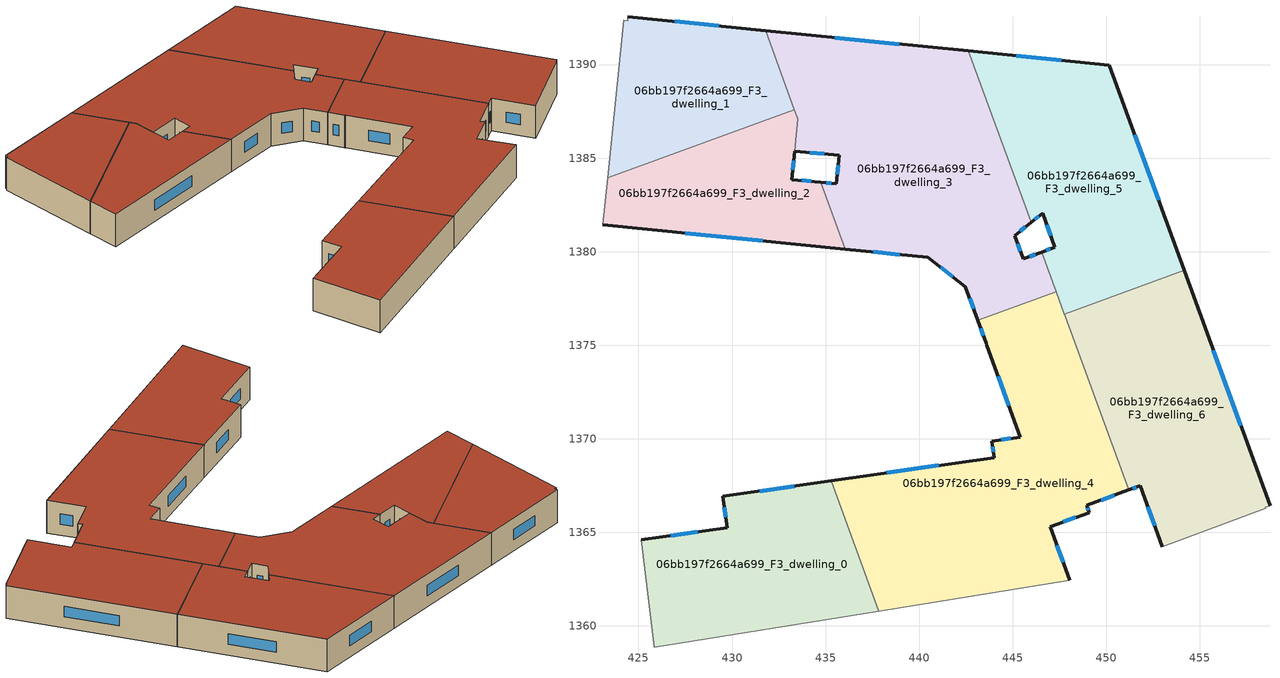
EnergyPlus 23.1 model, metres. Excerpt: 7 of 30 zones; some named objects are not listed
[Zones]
06bb197f2664a699_F3_dwelling_0
 floor to 06bb197f2664a699_F2_dwelling_0 (EU_floor_Construction): 435.3,1367.75 437.84,1360.78 425.85,1358.85 425.16,1364.59 429.73,1365.25 429.49,1366.92 z9
 wall outside (EU_wall_Construction): 435.3,1367.75 429.49,1366.92 429.73,1365.25 425.16,1364.59 z9:12
 wall to 06bb197f2664a699_F3_dwelling_4 (EU_wall_Construction): 437.84,1360.78 435.3,1367.75 z9:12
 wall adiabatic (EU_wall_Construction): 425.16,1364.59 425.85,1358.85 437.84,1360.78 z9:12
 window (EU_Window_Construction): 433.32,1367.46 431.47,1367.2 / 428.18,1365.02 426.71,1364.81 / 429.58,1366.35 429.65,1365.82 z10.02:10.98
 roof outside (EU_roof_Construction): 437.84,1360.78 435.3,1367.75 429.49,1366.92 429.73,1365.25 425.16,1364.59 425.85,1358.85 z12
06bb197f2664a699_F3_dwelling_1
 floor to 06bb197f2664a699_F2_dwelling_1 (EU_floor_Construction): 431.79,1391.82 433.33,1387.59 423.36,1383.95 424.21,1392.36 424.41,1392.33 424.42,1392.56 z9
 wall outside (EU_wall_Construction): 431.79,1391.82 424.42,1392.56 z9:12
 wall adiabatic (EU_wall_Construction): 424.42,1392.56 424.41,1392.33 424.21,1392.36 423.36,1383.95 z9:12
 wall to 06bb197f2664a699_F3_dwelling_2 (EU_wall_Construction): 423.36,1383.95 433.33,1387.59 z9:12
 wall to 06bb197f2664a699_F3_dwelling_3 (EU_wall_Construction): 433.33,1387.59 431.79,1391.82 z9:12
 window (EU_Window_Construction): 429.28,1392.07 426.93,1392.31 z10.02:10.98
 roof outside (EU_roof_Construction): 433.33,1387.59 431.79,1391.82 424.42,1392.56 424.41,1392.33 424.21,1392.36 423.36,1383.95 z12
06bb197f2664a699_F3_dwelling_2
 floor to 06bb197f2664a699_F2_dwelling_2 (EU_floor_Construction): 433.52,1387.09 433.19,1383.86 434.76,1383.7 436.06,1380.14 423.1,1381.43 423.36,1383.95 433.33,1387.59 z9
 wall outside (EU_wall_Construction): 423.1,1381.43 436.06,1380.14 / 434.76,1383.7 433.19,1383.86 433.34,1385.37 z9:12
 wall adiabatic (EU_wall_Construction): 423.36,1383.95 423.1,1381.43 z9:12
 wall to 06bb197f2664a699_F3_dwelling_3 (EU_wall_Construction): 433.34,1385.38 433.52,1387.09 433.33,1387.59 / 436.06,1380.14 434.76,1383.7 z9:12
 window (EU_Window_Construction): 427.51,1380.99 431.65,1380.58 / 433.24,1384.37 433.29,1384.86 / 434.22,1383.75 433.72,1383.8 z10.02:10.98
 roof outside (EU_roof_Construction): 436.06,1380.14 434.76,1383.7 433.19,1383.86 433.52,1387.09 433.33,1387.59 423.36,1383.95 423.1,1381.43 z12
06bb197f2664a699_F3_dwelling_3
 floor to 06bb197f2664a699_F2_dwelling_3 (EU_floor_Construction): 442.63,1390.73 445.98,1381.56 445.11,1380.85 445.56,1379.61 446.56,1379.98 447.34,1377.86 443.14,1376.32 442.48,1378.13 440.47,1379.69 436.06,1380.14 434.76,1383.7 435.58,1383.62 435.74,1385.14 433.34,1385.38 433.52,1387.09 431.79,1391.82 z9
 wall outside (EU_wall_Construction): 436.06,1380.14 440.47,1379.69 442.48,1378.13 443.14,1376.32 / 433.34,1385.38 435.74,1385.14 435.58,1383.62 434.76,1383.7 / 442.63,1390.73 431.79,1391.82 / 446.56,1379.98 445.56,1379.61 445.11,1380.85 445.98,1381.56 z9:12
 wall to 06bb197f2664a699_F3_dwelling_5 (EU_wall_Construction): 445.98,1381.56 442.63,1390.73 / 447.34,1377.86 446.56,1379.98 z9:12
 wall to 06bb197f2664a699_F3_dwelling_4 (EU_wall_Construction): 443.14,1376.32 447.34,1377.86 z9:12
 window (EU_Window_Construction): 441.15,1379.16 441.8,1378.66 / 437.56,1379.99 438.97,1379.84 / 435.3,1383.65 435.04,1383.67 / 435.68,1384.62 435.64,1384.14 / 434.16,1385.3 434.92,1385.22 / 438.94,1391.1 435.48,1391.45 / 445.41,1381.09 445.69,1381.32 / 445.41,1380.03 445.26,1380.43 / 446.22,1379.85 445.9,1379.74 / 442.7,1377.51 442.91,1376.94 z10.02:10.98
 roof outside (EU_roof_Construction): 447.34,1377.86 446.56,1379.98 445.56,1379.61 445.11,1380.85 445.98,1381.56 442.63,1390.73 431.79,1391.82 433.52,1387.09 433.34,1385.38 435.74,1385.14 435.58,1383.62 434.76,1383.7 436.06,1380.14 440.47,1379.69 442.48,1378.13 443.14,1376.32 z12
06bb197f2664a699_F3_dwelling_4
 floor to 06bb197f2664a699_F2_dwelling_4 (EU_floor_Construction): 447.78,1376.64 447.82,1376.54 451.21,1367.26 448.96,1366.43 449.1,1366.06 447,1365.29 448.05,1362.43 437.84,1360.78 435.3,1367.75 444.01,1369 443.88,1369.88 445.41,1370.09 443.62,1375.01 443.58,1375.1 443.14,1376.32 447.34,1377.86 z9
 wall outside (EU_wall_Construction): 443.14,1376.32 443.58,1375.1 443.62,1375.01 445.41,1370.09 443.88,1369.88 444.01,1369 435.3,1367.75 / 448.05,1362.43 447,1365.29 449.1,1366.06 448.96,1366.43 451.21,1367.26 z9:12
 wall adiabatic (EU_wall_Construction): 437.84,1360.78 448.05,1362.43 z9:12
 wall to 06bb197f2664a699_F3_dwelling_6 (EU_wall_Construction): 451.21,1367.26 447.82,1376.54 447.78,1376.64 447.77,1376.67 z9:12
 wall to 06bb197f2664a699_F3_dwelling_5 (EU_wall_Construction): 447.77,1376.67 447.34,1377.86 z9:12
 window (EU_Window_Construction): 444.89,1370.02 444.4,1369.95 / 444.23,1373.33 444.8,1371.76 / 443.29,1375.91 443.43,1375.52 / 449.73,1366.71 450.44,1366.98 / 449.05,1366.18 449.01,1366.3 / 447.71,1365.55 448.38,1365.8 / 447.69,1363.4 447.36,1364.32 / 441.04,1368.57 438.26,1368.17 / 443.92,1369.58 443.96,1369.3 z10.02:10.98
 roof outside (EU_roof_Construction): 448.05,1362.43 447,1365.29 449.1,1366.06 448.96,1366.43 451.21,1367.26 447.82,1376.54 447.78,1376.64 447.34,1377.86 443.14,1376.32 443.58,1375.1 443.62,1375.01 445.41,1370.09 443.88,1369.88 444.01,1369 435.3,1367.75 437.84,1360.78 z12
06bb197f2664a699_F3_dwelling_5
 floor to 06bb197f2664a699_F2_dwelling_5 (EU_floor_Construction): 450.16,1389.97 454.16,1379 447.77,1376.67 446.56,1379.98 447.26,1380.23 446.6,1382.06 445.98,1381.56 442.63,1390.73 z9
 wall outside (EU_wall_Construction): 445.98,1381.56 446.6,1382.06 447.26,1380.23 446.56,1379.98 / 454.16,1379 450.16,1389.97 442.63,1390.73 z9:12
 wall to 06bb197f2664a699_F3_dwelling_6 (EU_wall_Construction): 447.77,1376.67 454.16,1379 z9:12
 window (EU_Window_Construction): 446.82,1381.44 447.04,1380.85 / 446.19,1381.73 446.39,1381.89 / 447.6,1390.23 445.19,1390.47 / 452.8,1382.73 451.52,1386.24 / 447.02,1380.15 446.8,1380.06 z10.02:10.98
 roof outside (EU_roof_Construction): 454.16,1379 450.16,1389.97 442.63,1390.73 445.98,1381.56 446.6,1382.06 447.26,1380.23 446.56,1379.98 447.77,1376.67 z12
06bb197f2664a699_F3_dwelling_6
 floor to 06bb197f2664a699_F2_dwelling_6 (EU_floor_Construction): 454.16,1379 458.76,1366.43 458.52,1366.34 458.54,1366.28 453.01,1364.23 451.81,1367.48 451.21,1367.26 447.77,1376.67 z9
 wall outside (EU_wall_Construction): 451.21,1367.26 451.81,1367.48 453.01,1364.23 / 458.76,1366.43 454.16,1379 z9:12
 wall adiabatic (EU_wall_Construction): 453.01,1364.23 458.54,1366.28 458.52,1366.34 458.76,1366.43 z9:12
 window (EU_Window_Construction): 452.22,1366.38 452.6,1365.34 / 451.41,1367.34 451.61,1367.41 / 457.19,1370.71 455.73,1374.72 z10.02:10.98
 roof outside (EU_roof_Construction): 458.54,1366.28 458.52,1366.34 458.76,1366.43 454.16,1379 447.77,1376.67 451.21,1367.26 451.81,1367.48 453.01,1364.23 z12
[Building]
EU S2 Campaign: North Axis=0; Terrain=City; Solar Distribution=FullExterior
[Site:Location]
Vienna: Latitude=48; Longitude=16.5; Time Zone=1; Elevation=183
[SizingPeriod:WeatherFileDays]
AnnualSizingPeriod: Begin Month=1; Begin Day of Month=1; End Month=12; End Day of Month=31; Day of Week for Start Day=Monday; Use Weather File Daylight Saving Period=No; Use Weather File Rain and Snow Indicators=No
[MATERIAL]
EU_InternalMass_Material: Roughness=MediumRough; Thickness=0.1; Conductivity=1; Density=1800; Specific Heat=900; Thermal Absorptance=0.9; Solar Absorptance=0.7; Visible Absorptance=0.7
[MATERIAL:NOMASS] Roughness=MediumRough; Thermal Absorptance=0.9; Solar Absorptance=0.7; Visible Absorptance=0.7
Name | Thermal Resistance
EU_wall_NoMass | 0.942466
EU_roof_NoMass | 0.551687
EU_floor_NoMass | 0.66527
[WINDOWMATERIAL:SIMPLEGLAZINGSYSTEM]
EU_Window_SimpleGlazing: UFactor=2.03367; Solar Heat Gain Coefficient=0.65; Visible Transmittance=0.65
[CONSTRUCTION]
EU_wall_Construction: EU_wall_NoMass
EU_roof_Construction: EU_roof_NoMass
EU_floor_Construction: EU_floor_NoMass
EU_Window_Construction: EU_Window_SimpleGlazing
EU_InternalMass_Construction: EU_InternalMass_Material
[ZONE] Type=1; Multiplier=1; Ceiling Height=autocalculate; Floor Area=autocalculate; Part of Total Floor Area=Yes
Name | Volume
06bb197f2664a699_F3_dwelling_0 | 226.38
06bb197f2664a699_F3_dwelling_1 | 170.353
06bb197f2664a699_F3_dwelling_2 | 168.157
06bb197f2664a699_F3_dwelling_3 | 392.417
06bb197f2664a699_F3_dwelling_4 | 383.208
06bb197f2664a699_F3_dwelling_5 | 268.079
06bb197f2664a699_F3_dwelling_6 | 268.09
[INTERNALMASS] Construction=EU_InternalMass_Construction
Name | Zone or ZoneList | Surface Area
06bb197f2664a699_F3_dwelling_0_EU_InternalMass | 06bb197f2664a699_F3_dwelling_0 | 75.455
06bb197f2664a699_F3_dwelling_1_EU_InternalMass | 06bb197f2664a699_F3_dwelling_1 | 56.7725
06bb197f2664a699_F3_dwelling_2_EU_InternalMass | 06bb197f2664a699_F3_dwelling_2 | 56.0553
06bb197f2664a699_F3_dwelling_3_EU_InternalMass | 06bb197f2664a699_F3_dwelling_3 | 130.803
06bb197f2664a699_F3_dwelling_4_EU_InternalMass | 06bb197f2664a699_F3_dwelling_4 | 127.739
06bb197f2664a699_F3_dwelling_5_EU_InternalMass | 06bb197f2664a699_F3_dwelling_5 | 89.3581
06bb197f2664a699_F3_dwelling_6_EU_InternalMass | 06bb197f2664a699_F3_dwelling_6 | 89.3631
[OTHEREQUIPMENT] Fuel Type=Electricity; Design Level Calculation Method=Watts/Area; Power per Zone Floor Area=1; Fraction Latent=0; Fraction Radiant=0; Fraction Lost=0; Carbon Dioxide Generation Rate=0; EndUse Subcategory=EU_Step8_InternalGains
Name | Zone or ZoneList or Space or SpaceList | Schedule
EU_Step8_InternalGain_06bb197f2664a699_F3_dwelling_0_f000 | 06bb197f2664a699_F3_dwelling_0 | EU_Step8_GainSchedule_06bb197f2664a699_F3_dwelling_0_f000
EU_Step8_InternalGain_06bb197f2664a699_F3_dwelling_1_f000 | 06bb197f2664a699_F3_dwelling_1 | EU_Step8_GainSchedule_06bb197f2664a699_F3_dwelling_1_f000
EU_Step8_InternalGain_06bb197f2664a699_F3_dwelling_2_f000 | 06bb197f2664a699_F3_dwelling_2 | EU_Step8_GainSchedule_06bb197f2664a699_F3_dwelling_2_f000
EU_Step8_InternalGain_06bb197f2664a699_F3_dwelling_3_f000 | 06bb197f2664a699_F3_dwelling_3 | EU_Step8_GainSchedule_06bb197f2664a699_F3_dwelling_3_f000
EU_Step8_InternalGain_06bb197f2664a699_F3_dwelling_4_f000 | 06bb197f2664a699_F3_dwelling_4 | EU_Step8_GainSchedule_06bb197f2664a699_F3_dwelling_4_f000
EU_Step8_InternalGain_06bb197f2664a699_F3_dwelling_5_f000 | 06bb197f2664a699_F3_dwelling_5 | EU_Step8_GainSchedule_06bb197f2664a699_F3_dwelling_5_f000
EU_Step8_InternalGain_06bb197f2664a699_F3_dwelling_6_f000 | 06bb197f2664a699_F3_dwelling_6 | EU_Step8_GainSchedule_06bb197f2664a699_F3_dwelling_6_f000
[ZONEVENTILATION:DESIGNFLOWRATE] Schedule=EU_AlwaysOn; Design Flow Rate Calculation Method=AirChanges/Hour; Air Changes per Hour=0.530523; Ventilation Type=Natural; Fan Pressure Rise=0; Fan Total Efficiency=1; Constant Term Coefficient=1; Temperature Term Coefficient=0; Velocity Term Coefficient=0; Velocity Squared Term Coefficient=0; Minimum Indoor Temperature=-100; Maximum Indoor Temperature=100; Delta Temperature=-100; Minimum Outdoor Temperature=-100; Maximum Outdoor Temperature=100; Maximum Wind Speed=40
Name | Zone or ZoneList or Space or SpaceList
EU_ConstantAir_06bb197f2664a699_F3_dwelling_0 | 06bb197f2664a699_F3_dwelling_0
EU_ConstantAir_06bb197f2664a699_F3_dwelling_1 | 06bb197f2664a699_F3_dwelling_1
EU_ConstantAir_06bb197f2664a699_F3_dwelling_2 | 06bb197f2664a699_F3_dwelling_2
EU_ConstantAir_06bb197f2664a699_F3_dwelling_3 | 06bb197f2664a699_F3_dwelling_3
EU_ConstantAir_06bb197f2664a699_F3_dwelling_4 | 06bb197f2664a699_F3_dwelling_4
EU_ConstantAir_06bb197f2664a699_F3_dwelling_5 | 06bb197f2664a699_F3_dwelling_5
EU_ConstantAir_06bb197f2664a699_F3_dwelling_6 | 06bb197f2664a699_F3_dwelling_6
[HVACTEMPLATE:ZONE:IDEALLOADSAIRSYSTEM] System Availability Schedule=EU_AlwaysOn; Maximum Heating Supply Air Temperature=50; Minimum Cooling Supply Air Temperature=13; Maximum Heating Supply Air Humidity Ratio=0.0156; Minimum Cooling Supply Air Humidity Ratio=0.0077; Heating Limit=NoLimit; Cooling Limit=NoLimit; Heating Availability Schedule=EU_AlwaysOn; Cooling Availability Schedule=EU_CoolingOff; Dehumidification Control Type=ConstantSensibleHeatRatio; Cooling Sensible Heat Ratio=0.7; Dehumidification Setpoint=60; Humidification Control Type=None; Humidification Setpoint=30; Outdoor Air Method=None; Outdoor Air Flow Rate per Person=0.00944; Outdoor Air Flow Rate per Zone Floor Area=0; Outdoor Air Flow Rate per Zone=0; Demand Controlled Ventilation Type=None; Outdoor Air Economizer Type=NoEconomizer; Heat Recovery Type=None; Sensible Heat Recovery Effectiveness=0.7; Latent Heat Recovery Effectiveness=0.65
Name | Template Thermostat
06bb197f2664a699_F3_dwelling_0 | EU_HeatOnly_06bb197f2664a699_F3_dwelling_0
06bb197f2664a699_F3_dwelling_1 | EU_HeatOnly_06bb197f2664a699_F3_dwelling_1
06bb197f2664a699_F3_dwelling_2 | EU_HeatOnly_06bb197f2664a699_F3_dwelling_2
06bb197f2664a699_F3_dwelling_3 | EU_HeatOnly_06bb197f2664a699_F3_dwelling_3
06bb197f2664a699_F3_dwelling_4 | EU_HeatOnly_06bb197f2664a699_F3_dwelling_4
06bb197f2664a699_F3_dwelling_5 | EU_HeatOnly_06bb197f2664a699_F3_dwelling_5
06bb197f2664a699_F3_dwelling_6 | EU_HeatOnly_06bb197f2664a699_F3_dwelling_6
[SIZING:ZONE] Zone Cooling Design Supply Air Temperature Input Method=SupplyAirTemperature; Zone Cooling Design Supply Air Temperature=13; Zone Heating Design Supply Air Temperature Input Method=SupplyAirTemperature; Zone Heating Design Supply Air Temperature=50; Zone Cooling Design Supply Air Humidity Ratio=0.008; Zone Heating Design Supply Air Humidity Ratio=0.008; Cooling Design Air Flow Method=DesignDay; Cooling Design Air Flow Rate=0; Cooling Minimum Air Flow per Zone Floor Area=0.000762; Cooling Minimum Air Flow=0; Cooling Minimum Air Flow Fraction=0.2; Heating Design Air Flow Method=DesignDay; Heating Design Air Flow Rate=0; Heating Maximum Air Flow per Zone Floor Area=0.002032; Heating Maximum Air Flow=0.141576; Heating Maximum Air Flow Fraction=0.3; Account for Dedicated Outdoor Air System=No; Dedicated Outdoor Air System Control Strategy=NeutralSupplyAir; Dedicated Outdoor Air Low Setpoint Temperature for Design=autosize; Dedicated Outdoor Air High Setpoint Temperature for Design=autosize; Zone Load Sizing Method=Sensible Load Only No Latent Load; Zone Latent Cooling Design Supply Air Humidity Ratio Input Method=HumidityRatioDifference; Zone Cooling Design Supply Air Humidity Ratio Difference=0.005; Zone Latent Heating Design Supply Air Humidity Ratio Input Method=HumidityRatioDifference; Zone Humidification Design Supply Air Humidity Ratio Difference=0.005
06bb197f2664a699_F3_dwelling_0; 06bb197f2664a699_F3_dwelling_1; 06bb197f2664a699_F3_dwelling_2; 06bb197f2664a699_F3_dwelling_3; 06bb197f2664a699_F3_dwelling_4; 06bb197f2664a699_F3_dwelling_5; 06bb197f2664a699_F3_dwelling_6
[SCHEDULE:CONSTANT]
Name | Hourly Value
EU_AlwaysOn | 1
EU_CoolingOff | 0
[SCHEDULE:FILE] Column Number=1; Rows to Skip at Top=0; Number of Hours of Data=8760; Column Separator=Comma; Interpolate to Timestep=No; Minutes per Item=60; Adjust Schedule for Daylight Savings=Yes
Name | File
EU_Step8_GainSchedule_06bb197f2664a699_F3_dwelling_0_f000 | ../../schedules/06bb197f2664a699/06bb197f2664a699_F3_dwelling_0_f000_gain.csv
EU_Step8_GainSchedule_06bb197f2664a699_F3_dwelling_1_f000 | ../../schedules/06bb197f2664a699/06bb197f2664a699_F3_dwelling_1_f000_gain.csv
EU_Step8_GainSchedule_06bb197f2664a699_F3_dwelling_2_f000 | ../../schedules/06bb197f2664a699/06bb197f2664a699_F3_dwelling_2_f000_gain.csv
EU_Step8_GainSchedule_06bb197f2664a699_F3_dwelling_3_f000 | ../../schedules/06bb197f2664a699/06bb197f2664a699_F3_dwelling_3_f000_gain.csv
EU_Step8_GainSchedule_06bb197f2664a699_F3_dwelling_4_f000 | ../../schedules/06bb197f2664a699/06bb197f2664a699_F3_dwelling_4_f000_gain.csv
EU_Step8_GainSchedule_06bb197f2664a699_F3_dwelling_5_f000 | ../../schedules/06bb197f2664a699/06bb197f2664a699_F3_dwelling_5_f000_gain.csv
EU_Step8_GainSchedule_06bb197f2664a699_F3_dwelling_6_f000 | ../../schedules/06bb197f2664a699/06bb197f2664a699_F3_dwelling_6_f000_gain.csv
